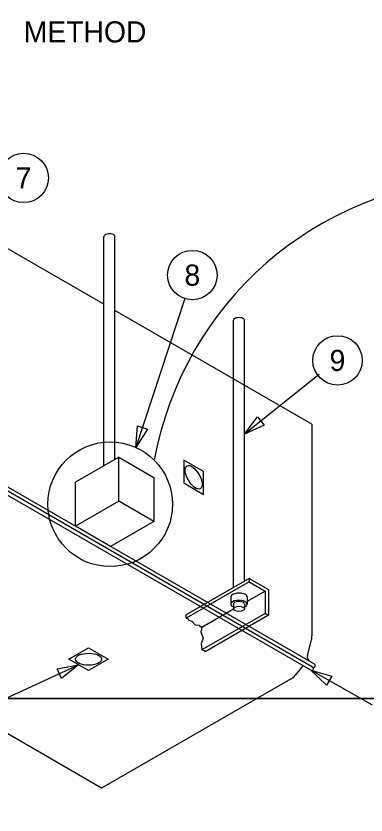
# Model space of a CAD drawing. Extents: x 10043 to 10176, y 9935 to 10141.
# Drawn here: x 10131.09 to 10142.12, y 10091.33 to 10116.52 of the extents above; entities that cross this region are included whole.
import ezdxf

# ---------------------------------------------------------------- set-up
doc = ezdxf.new("R2010")
doc.units = 0
for name, color, linetype in [('G-ANNO-SYMB', 7, 'Continuous'), ('G-DETL-GRID', 7, 'Continuous'), ('G-DETL-LINE', 7, 'Continuous'), ('G-DETL-TEXT', 7, 'Continuous')]:
    doc.layers.add(name, color=color, linetype=linetype)

msp = doc.modelspace()

# ---------------------------------------------------------------- linework, layer by layer
at = {"layer": 'G-ANNO-SYMB'}
for centre in [(10131.334, 10111.419), (10136.65, 10108.356), (10141.223, 10105.666)]:
    msp.add_circle(centre, 0.779, dxfattribs=at)
at = {"layer": 'G-DETL-GRID'}
for points in [[(10110.22, 10140.505), (10159.362, 10140.505), (10159.362, 10095.005), (10110.22, 10095.005)], [(10110.22, 10095.005), (10159.362, 10095.005), (10159.362, 10049.505), (10110.22, 10049.505)]]:
    msp.add_lwpolyline(points, close=True, dxfattribs=at)
at = {"layer": 'G-DETL-LINE'}
for p, q in [((10133.865, 10107.438), (10127.497, 10111.115)), ((10133.865, 10107.438), (10127.497, 10111.115)), ((10133.865, 10102.349), (10133.865, 10109.577)), ((10133.865, 10102.349), (10133.865, 10109.577)), ((10134.21, 10102.549), (10134.21, 10109.577)), ((10134.21, 10102.549), (10134.21, 10109.577)), ((10140.417, 10103.656), (10134.21, 10107.239)), ((10140.417, 10103.656), (10134.21, 10107.239)), ((10137.944, 10105.083), (10137.944, 10106.935)), ((10137.944, 10105.083), (10137.944, 10106.935)), ((10138.289, 10104.884), (10138.289, 10106.935)), ((10138.289, 10104.884), (10138.289, 10106.935)), ((10137.944, 10098.502), (10137.944, 10105.083)), ((10137.944, 10098.502), (10137.944, 10105.083)), ((10138.289, 10098.701), (10138.289, 10104.884)), ((10138.289, 10098.701), (10138.289, 10104.884)), ((10140.417, 10103.656), (10140.417, 10096.984)), ((10140.417, 10103.656), (10140.417, 10096.984)), ((10140.435, 10095.995), (10127.807, 10103.286)), ((10140.435, 10095.995), (10127.807, 10103.286)), ((10140.493, 10096.095), (10127.921, 10103.353)), ((10140.493, 10096.095), (10127.921, 10103.353)), ((10140.378, 10095.896), (10127.692, 10103.22)), ((10140.378, 10095.896), (10127.692, 10103.22)), ((10134.329, 10102.617), (10132.964, 10101.829)), ((10134.329, 10102.617), (10132.964, 10101.829)), ((10132.964, 10100.442), (10132.964, 10101.829)), ((10132.964, 10100.442), (10132.964, 10101.829)), ((10134.329, 10101.23), (10132.964, 10100.442)), ((10134.329, 10101.23), (10132.964, 10100.442)), ((10135.433, 10100.592), (10134.068, 10099.804)), ((10135.433, 10100.592), (10134.068, 10099.804)), ((10134.068, 10099.804), (10132.964, 10100.442)), ((10134.068, 10099.804), (10132.964, 10100.442)), ((10133.792, 10092.181), (10121.181, 10099.461)), ((10133.792, 10092.181), (10121.181, 10099.461)), ((10138.44, 10098.789), (10136.452, 10097.641)), ((10138.44, 10098.789), (10136.452, 10097.641)), ((10138.44, 10098.789), (10139.045, 10098.44)), ((10138.44, 10098.789), (10138.44, 10098.684)), ((10138.44, 10098.789), (10139.045, 10098.44)), ((10138.44, 10098.789), (10138.44, 10098.684)), ((10138.44, 10098.684), (10136.452, 10097.536)), ((10138.44, 10098.684), (10136.452, 10097.536)), ((10138.44, 10098.684), (10138.94, 10098.396)), ((10138.44, 10098.684), (10138.94, 10098.396)), ((10138.94, 10098.396), (10138.375, 10098.07)), ((10138.94, 10098.396), (10138.375, 10098.07)), ((10138.94, 10098.396), (10138.94, 10097.69)), ((10138.94, 10098.396), (10138.94, 10097.69)), ((10139.045, 10098.44), (10139.045, 10097.63)), ((10139.045, 10098.44), (10139.045, 10097.63)), ((10137.858, 10098.209), (10137.858, 10097.984)), ((10137.858, 10098.209), (10137.858, 10097.984)), ((10138.375, 10098.209), (10138.375, 10097.984)), ((10138.375, 10098.209), (10138.375, 10097.984)), ((10137.946, 10097.822), (10136.952, 10097.248)), ((10137.946, 10097.822), (10136.952, 10097.248)), ((10137.944, 10097.984), (10137.944, 10097.834)), ((10137.944, 10097.984), (10137.944, 10097.834)), ((10138.289, 10097.984), (10138.289, 10097.834)), ((10138.289, 10097.984), (10138.289, 10097.834)), ((10136.452, 10097.641), (10136.433, 10097.588)), ((10136.452, 10097.641), (10136.433, 10097.588)), ((10136.433, 10097.588), (10136.449, 10097.563)), ((10136.433, 10097.588), (10136.449, 10097.563)), ((10136.449, 10097.563), (10136.463, 10097.547)), ((10136.449, 10097.563), (10136.463, 10097.547)), ((10136.463, 10097.547), (10136.452, 10097.536)), ((10136.463, 10097.547), (10136.452, 10097.536)), ((10136.452, 10097.536), (10136.514, 10097.519)), ((10136.452, 10097.536), (10136.514, 10097.519)), ((10136.514, 10097.519), (10136.543, 10097.473)), ((10136.514, 10097.519), (10136.543, 10097.473)), ((10138.94, 10097.69), (10136.952, 10096.542)), ((10138.94, 10097.69), (10136.952, 10096.542)), ((10139.045, 10097.63), (10137.056, 10096.482)), ((10139.045, 10097.63), (10137.056, 10096.482)), ((10138.94, 10097.69), (10139.045, 10097.63)), ((10138.94, 10097.69), (10139.045, 10097.63)), ((10136.543, 10097.473), (10136.634, 10097.443)), ((10136.543, 10097.473), (10136.634, 10097.443)), ((10136.634, 10097.443), (10136.733, 10097.335)), ((10136.634, 10097.443), (10136.733, 10097.335)), ((10136.733, 10097.335), (10136.866, 10097.318)), ((10136.733, 10097.335), (10136.866, 10097.318)), ((10136.866, 10097.318), (10136.952, 10097.248)), ((10136.866, 10097.318), (10136.952, 10097.248)), ((10136.952, 10097.248), (10136.921, 10097.107)), ((10136.952, 10097.248), (10136.921, 10097.107)), ((10136.921, 10097.107), (10136.989, 10096.903)), ((10136.921, 10097.107), (10136.989, 10096.903)), ((10136.989, 10096.903), (10136.928, 10096.732)), ((10136.989, 10096.903), (10136.928, 10096.732)), ((10136.928, 10096.732), (10136.952, 10096.542)), ((10136.928, 10096.732), (10136.952, 10096.542)), ((10140.272, 10096.363), (10140.401, 10096.858)), ((10140.272, 10096.363), (10140.401, 10096.858)), ((10136.952, 10096.542), (10137.02, 10096.524)), ((10136.952, 10096.542), (10137.02, 10096.524)), ((10137.02, 10096.524), (10137.056, 10096.482)), ((10137.02, 10096.524), (10137.056, 10096.482)), ((10140.125, 10096.042), (10139.884, 10095.739)), ((10140.125, 10096.042), (10139.884, 10095.739)), ((10139.742, 10095.616), (10133.792, 10092.181)), ((10139.742, 10095.616), (10133.792, 10092.181))]:
    msp.add_line(p, q, dxfattribs=at)
for points in [[(10135.433, 10100.592), (10134.329, 10101.23), (10134.329, 10102.617), (10135.433, 10101.98)], [(10135.433, 10100.592), (10134.329, 10101.23), (10134.329, 10102.617), (10135.433, 10101.98)], [(10136.379, 10102.521), (10136.379, 10101.803), (10137.002, 10101.443), (10137.002, 10102.162)], [(10136.379, 10102.521), (10136.379, 10101.803), (10137.002, 10101.443), (10137.002, 10102.162)], [(10132.757, 10096.245), (10133.378, 10096.603), (10133.999, 10096.245), (10133.378, 10095.886)], [(10132.757, 10096.245), (10133.378, 10096.603), (10133.999, 10096.245), (10133.378, 10095.886)]]:
    msp.add_lwpolyline(points, close=True, dxfattribs=at)
for centre, radius, start, end in [((10139.917, 10096.984), 0.5, 345.3954, 0), ((10139.917, 10096.984), 0.5, 345.3954, 0), ((10140.433, 10096.321), 0.167, 165.3951, 240), ((10140.433, 10096.321), 0.167, 165.3951, 240), ((10140.407, 10095.946), 0.0573, 239.9993, 59.9993), ((10140.407, 10095.946), 0.0573, 239.9993, 59.9993), ((10140.464, 10096.045), 0.0573, 239.9993, 59.9993), ((10140.464, 10096.045), 0.0573, 239.9993, 59.9993), ((10139.492, 10096.049), 0.5, 300, 321.6154), ((10139.492, 10096.049), 0.5, 300, 321.6154)]:
    msp.add_arc(centre, radius, start, end, dxfattribs=at)
for centre, major_axis, start_param, end_param in [((10134.038, 10109.578), (-0.173, 0), 3.137491, 6.287287), ((10134.038, 10109.578), (-0.173, 0), 3.137491, 6.287287), ((10138.117, 10106.935), (-0.173, 0), 3.137491, 6.287287), ((10138.117, 10106.935), (-0.173, 0), 3.137491, 6.287287), ((10138.117, 10098.209), (-0.259, 0), 3.137491, 6.287287), ((10138.117, 10098.209), (-0.259, 0), 3.137491, 6.287287), ((10138.117, 10097.984), (-0.259, 0), 2.300516, 7.124262), ((10138.117, 10097.984), (-0.259, 0), 2.300516, 7.124262), ((10138.117, 10097.984), (-0.173, 0), 3.137491, 6.287287), ((10138.117, 10097.984), (-0.173, 0), 3.137491, 6.287287)]:
    msp.add_ellipse(centre, major_axis=major_axis, ratio=0.460797, start_param=start_param, end_param=end_param, dxfattribs=at)
for centre, major_axis, ratio in [((10136.691, 10101.982), (-0.207, 0.359), 0.461166), ((10136.691, 10101.982), (-0.207, 0.359), 0.461166), ((10138.117, 10097.834), (-0.173, 0), 0.460797), ((10138.117, 10097.834), (-0.173, 0), 0.460797), ((10133.378, 10096.245), (-0.413, 0), 0.460797), ((10133.378, 10096.245), (-0.413, 0), 0.460797)]:
    msp.add_ellipse(centre, major_axis=major_axis, ratio=ratio, dxfattribs=at)
at = {"layer": 'G-DETL-TEXT'}
for p, q in [((10136.417, 10107.619), (10134.869, 10102.921)), ((10140.639, 10105.224), (10138.289, 10103.339)), ((10127.445, 10093.492), (10133.067, 10096.065)), ((10142.329, 10094.794), (10140.378, 10095.896))]:
    msp.add_line(p, q, dxfattribs=at)
for points in [[(10138.914, 10103.626), (10138.289, 10103.339), (10138.705, 10103.886)], [(10138.914, 10103.626), (10138.289, 10103.339), (10138.705, 10103.886)], [(10135.236, 10103.502), (10134.869, 10102.921), (10134.919, 10103.606)], [(10135.236, 10103.502), (10134.869, 10102.921), (10134.919, 10103.606)], [(10132.392, 10095.939), (10133.067, 10096.065), (10132.531, 10095.636)], [(10132.392, 10095.939), (10133.067, 10096.065), (10132.531, 10095.636)], [(10140.876, 10095.423), (10140.378, 10095.896), (10141.04, 10095.713)]]:
    msp.add_lwpolyline(points, close=True, dxfattribs=at)
msp.add_circle((10134.061, 10101.131), 1.964, dxfattribs=at)
msp.add_arc((10146.103, 10100.578), 10.828, 92.6951, 169.6737, dxfattribs=at)
msp.add_arc((10146.103, 10100.578), 10.828, 92.6951, 169.6737, dxfattribs=at)

# ---------------------------------------------------------------- texts
at = {"layer": 'G-ANNO-SYMB'}
for s, p in [('7', (10131.084, 10111.086)), ('8', (10136.4, 10108.023)), ('9', (10140.973, 10105.333))]:
    msp.add_text(s, height=0.667, dxfattribs=at).set_placement(p)
at = {"layer": 'G-DETL-TEXT'}
msp.add_text('METHOD', height=0.6667, dxfattribs=at).set_placement((10131.338, 10115.691))

doc.saveas('drawing.dxf')
